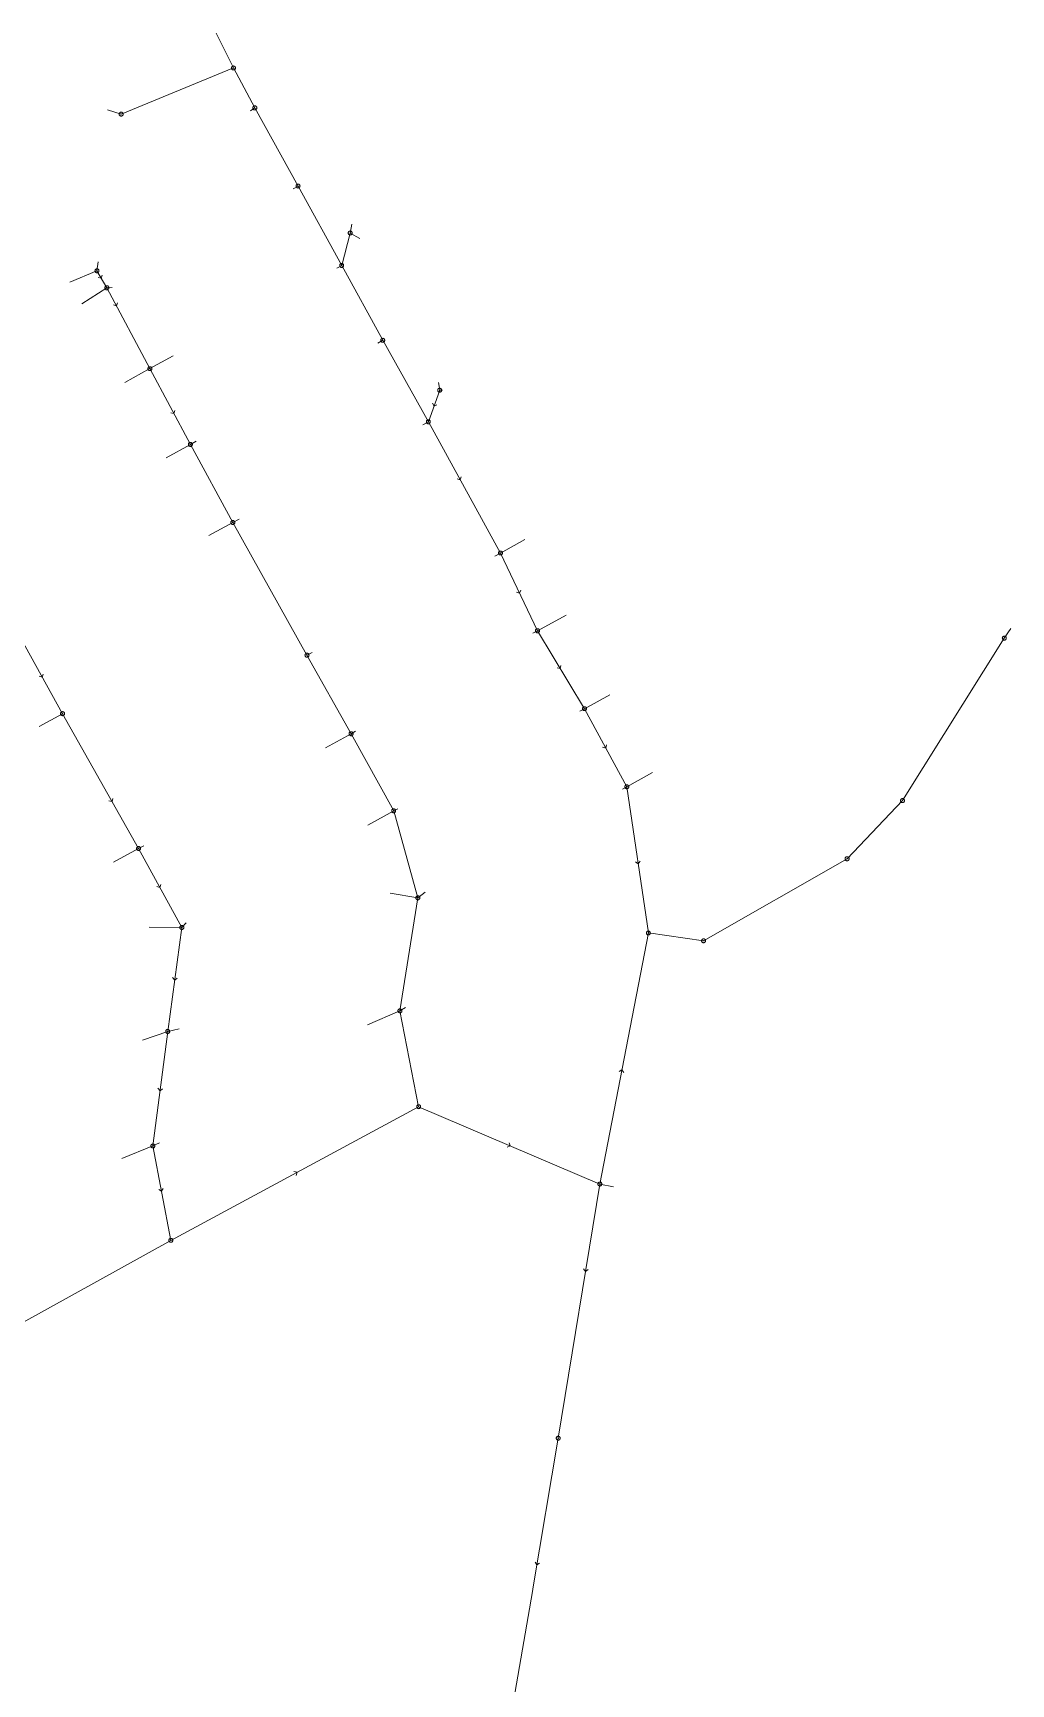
# Model space of a CAD drawing. Header units: metres. Extents: x 25504150 to 25508618, y 6694193 to 6702753.
# Drawn here: x 25505803.1 to 25506030.7, y 6700246 to 6700630.2 of the extents above; entities that cross this region are included whole.
import ezdxf

# ---------------------------------------------------------------- set-up
doc = ezdxf.new("R2010")
doc.units = ezdxf.units.M
for name, pattern in [('Sewer_node', [0]), ('Viemariputket', [0]), ('Viemarivarusteet', [0])]:
    doc.linetypes.add(name, pattern=pattern)
for name, color, linetype, lineweight in [('Sewer_node', 7, 'Sewer_node', 0), ('Viemariputket', 7, 'Viemariputket', 0), ('Viemarivarusteet', 7, 'Viemarivarusteet', 0)]:
    doc.layers.add(name, color=color, linetype=linetype, lineweight=lineweight)

msp = doc.modelspace()

# ---------------------------------------------------------------- linework, layer by layer
at = {"layer": 'Sewer_node', "color": 46, "linetype": 'Continuous', "true_color": 0x7f5f00, "flags": 128}
for points, elevation in [([(25505850.21, 6700622.06), (25505850.2, 6700622.13), (25505850.19, 6700622.2), (25505850.16, 6700622.27), (25505850.12, 6700622.33), (25505850.08, 6700622.39), (25505850.02, 6700622.43), (25505849.96, 6700622.47), (25505849.89, 6700622.5), (25505849.82, 6700622.51), (25505849.75, 6700622.52), (25505849.68, 6700622.51), (25505849.61, 6700622.5), (25505849.54, 6700622.47), (25505849.48, 6700622.43), (25505849.42, 6700622.39), (25505849.38, 6700622.33), (25505849.34, 6700622.27), (25505849.31, 6700622.2), (25505849.3, 6700622.13), (25505849.29, 6700622.06), (25505849.3, 6700621.99), (25505849.31, 6700621.92), (25505849.34, 6700621.85), (25505849.38, 6700621.79), (25505849.42, 6700621.73), (25505849.48, 6700621.69), (25505849.54, 6700621.65), (25505849.61, 6700621.62), (25505849.68, 6700621.61), (25505849.75, 6700621.6), (25505849.82, 6700621.61), (25505849.89, 6700621.62), (25505849.96, 6700621.65), (25505850.02, 6700621.69), (25505850.08, 6700621.73), (25505850.12, 6700621.79), (25505850.16, 6700621.85), (25505850.19, 6700621.92), (25505850.2, 6700621.99)], 48.36), ([(25505824.08, 6700611.32), (25505824.07, 6700611.39), (25505824.06, 6700611.46), (25505824.03, 6700611.53), (25505823.99, 6700611.59), (25505823.95, 6700611.65), (25505823.89, 6700611.69), (25505823.83, 6700611.73), (25505823.76, 6700611.76), (25505823.69, 6700611.77), (25505823.62, 6700611.78), (25505823.55, 6700611.77), (25505823.48, 6700611.76), (25505823.41, 6700611.73), (25505823.35, 6700611.69), (25505823.29, 6700611.65), (25505823.25, 6700611.59), (25505823.21, 6700611.53), (25505823.18, 6700611.46), (25505823.17, 6700611.39), (25505823.16, 6700611.32), (25505823.17, 6700611.25), (25505823.18, 6700611.18), (25505823.21, 6700611.11), (25505823.25, 6700611.05), (25505823.29, 6700610.99), (25505823.35, 6700610.95), (25505823.41, 6700610.91), (25505823.48, 6700610.88), (25505823.55, 6700610.87), (25505823.62, 6700610.86), (25505823.69, 6700610.87), (25505823.76, 6700610.88), (25505823.83, 6700610.91), (25505823.89, 6700610.95), (25505823.95, 6700610.99), (25505823.99, 6700611.05), (25505824.03, 6700611.11), (25505824.06, 6700611.18), (25505824.07, 6700611.25)], 49.37), ([(25505855.19, 6700612.77), (25505855.18, 6700612.84), (25505855.17, 6700612.92), (25505855.14, 6700612.98), (25505855.1, 6700613.05), (25505855.05, 6700613.1), (25505855, 6700613.15), (25505854.93, 6700613.19), (25505854.87, 6700613.22), (25505854.79, 6700613.23), (25505854.72, 6700613.24), (25505854.65, 6700613.23), (25505854.57, 6700613.22), (25505854.51, 6700613.19), (25505854.44, 6700613.15), (25505854.39, 6700613.1), (25505854.34, 6700613.05), (25505854.3, 6700612.98), (25505854.27, 6700612.92), (25505854.26, 6700612.84), (25505854.25, 6700612.77), (25505854.26, 6700612.7), (25505854.27, 6700612.62), (25505854.3, 6700612.56), (25505854.34, 6700612.49), (25505854.39, 6700612.44), (25505854.44, 6700612.39), (25505854.51, 6700612.35), (25505854.57, 6700612.32), (25505854.65, 6700612.31), (25505854.72, 6700612.3), (25505854.79, 6700612.31), (25505854.87, 6700612.32), (25505854.93, 6700612.35), (25505855, 6700612.39), (25505855.05, 6700612.44), (25505855.1, 6700612.49), (25505855.14, 6700612.56), (25505855.17, 6700612.62), (25505855.18, 6700612.7)], 48.19), ([(25505865.24, 6700594.58), (25505865.23, 6700594.65), (25505865.22, 6700594.72), (25505865.19, 6700594.79), (25505865.15, 6700594.85), (25505865.11, 6700594.91), (25505865.05, 6700594.95), (25505864.99, 6700594.99), (25505864.92, 6700595.02), (25505864.85, 6700595.03), (25505864.78, 6700595.04), (25505864.71, 6700595.03), (25505864.64, 6700595.02), (25505864.57, 6700594.99), (25505864.51, 6700594.95), (25505864.45, 6700594.91), (25505864.41, 6700594.85), (25505864.37, 6700594.79), (25505864.34, 6700594.72), (25505864.33, 6700594.65), (25505864.32, 6700594.58), (25505864.33, 6700594.51), (25505864.34, 6700594.44), (25505864.37, 6700594.37), (25505864.41, 6700594.31), (25505864.45, 6700594.25), (25505864.51, 6700594.21), (25505864.57, 6700594.17), (25505864.64, 6700594.14), (25505864.71, 6700594.13), (25505864.78, 6700594.12), (25505864.85, 6700594.13), (25505864.92, 6700594.14), (25505864.99, 6700594.17), (25505865.05, 6700594.21), (25505865.11, 6700594.25), (25505865.15, 6700594.31), (25505865.19, 6700594.37), (25505865.22, 6700594.44), (25505865.23, 6700594.51)], 46.9), ([(25505877.37, 6700583.64), (25505877.36, 6700583.71), (25505877.35, 6700583.78), (25505877.32, 6700583.85), (25505877.28, 6700583.91), (25505877.24, 6700583.97), (25505877.18, 6700584.01), (25505877.12, 6700584.05), (25505877.05, 6700584.08), (25505876.98, 6700584.09), (25505876.91, 6700584.1), (25505876.84, 6700584.09), (25505876.77, 6700584.08), (25505876.7, 6700584.05), (25505876.64, 6700584.01), (25505876.58, 6700583.97), (25505876.54, 6700583.91), (25505876.5, 6700583.85), (25505876.47, 6700583.78), (25505876.46, 6700583.71), (25505876.45, 6700583.64), (25505876.46, 6700583.57), (25505876.47, 6700583.5), (25505876.5, 6700583.43), (25505876.54, 6700583.37), (25505876.58, 6700583.31), (25505876.64, 6700583.27), (25505876.7, 6700583.23), (25505876.77, 6700583.2), (25505876.84, 6700583.19), (25505876.91, 6700583.18), (25505876.98, 6700583.19), (25505877.05, 6700583.2), (25505877.12, 6700583.23), (25505877.18, 6700583.27), (25505877.24, 6700583.31), (25505877.28, 6700583.37), (25505877.32, 6700583.43), (25505877.35, 6700583.5), (25505877.36, 6700583.57)], 46.29), ([(25505875.39, 6700576.1), (25505875.38, 6700576.17), (25505875.37, 6700576.24), (25505875.34, 6700576.31), (25505875.3, 6700576.37), (25505875.26, 6700576.43), (25505875.2, 6700576.47), (25505875.14, 6700576.51), (25505875.07, 6700576.54), (25505875, 6700576.55), (25505874.93, 6700576.56), (25505874.86, 6700576.55), (25505874.79, 6700576.54), (25505874.72, 6700576.51), (25505874.66, 6700576.47), (25505874.6, 6700576.43), (25505874.56, 6700576.37), (25505874.52, 6700576.31), (25505874.49, 6700576.24), (25505874.48, 6700576.17), (25505874.47, 6700576.1), (25505874.48, 6700576.03), (25505874.49, 6700575.96), (25505874.52, 6700575.89), (25505874.56, 6700575.83), (25505874.6, 6700575.77), (25505874.66, 6700575.73), (25505874.72, 6700575.69), (25505874.79, 6700575.66), (25505874.86, 6700575.65), (25505874.93, 6700575.64), (25505875, 6700575.65), (25505875.07, 6700575.66), (25505875.14, 6700575.69), (25505875.2, 6700575.73), (25505875.26, 6700575.77), (25505875.3, 6700575.83), (25505875.34, 6700575.89), (25505875.37, 6700575.96), (25505875.38, 6700576.03)], 46.01), ([(25505818.45, 6700574.85), (25505818.44, 6700574.92), (25505818.43, 6700574.99), (25505818.4, 6700575.06), (25505818.36, 6700575.12), (25505818.32, 6700575.18), (25505818.26, 6700575.22), (25505818.2, 6700575.26), (25505818.13, 6700575.29), (25505818.06, 6700575.3), (25505817.99, 6700575.31), (25505817.92, 6700575.3), (25505817.85, 6700575.29), (25505817.78, 6700575.26), (25505817.72, 6700575.22), (25505817.66, 6700575.18), (25505817.62, 6700575.12), (25505817.58, 6700575.06), (25505817.55, 6700574.99), (25505817.54, 6700574.92), (25505817.53, 6700574.85), (25505817.54, 6700574.78), (25505817.55, 6700574.71), (25505817.58, 6700574.64), (25505817.62, 6700574.58), (25505817.66, 6700574.52), (25505817.72, 6700574.48), (25505817.78, 6700574.44), (25505817.85, 6700574.41), (25505817.92, 6700574.4), (25505817.99, 6700574.39), (25505818.06, 6700574.4), (25505818.13, 6700574.41), (25505818.2, 6700574.44), (25505818.26, 6700574.48), (25505818.32, 6700574.52), (25505818.36, 6700574.58), (25505818.4, 6700574.64), (25505818.43, 6700574.71), (25505818.44, 6700574.78)], 48.45), ([(25505820.76, 6700570.9), (25505820.75, 6700570.97), (25505820.74, 6700571.05), (25505820.71, 6700571.11), (25505820.67, 6700571.18), (25505820.62, 6700571.23), (25505820.57, 6700571.28), (25505820.5, 6700571.32), (25505820.44, 6700571.35), (25505820.36, 6700571.36), (25505820.29, 6700571.37), (25505820.22, 6700571.36), (25505820.14, 6700571.35), (25505820.08, 6700571.32), (25505820.01, 6700571.28), (25505819.96, 6700571.23), (25505819.91, 6700571.18), (25505819.87, 6700571.11), (25505819.84, 6700571.05), (25505819.83, 6700570.97), (25505819.82, 6700570.9), (25505819.83, 6700570.83), (25505819.84, 6700570.75), (25505819.87, 6700570.69), (25505819.91, 6700570.62), (25505819.96, 6700570.57), (25505820.01, 6700570.52), (25505820.08, 6700570.48), (25505820.14, 6700570.45), (25505820.22, 6700570.44), (25505820.29, 6700570.43), (25505820.36, 6700570.44), (25505820.44, 6700570.45), (25505820.5, 6700570.48), (25505820.57, 6700570.52), (25505820.62, 6700570.57), (25505820.67, 6700570.62), (25505820.71, 6700570.69), (25505820.74, 6700570.75), (25505820.75, 6700570.83)], 48.32), ([(25505884.95, 6700558.68), (25505884.94, 6700558.75), (25505884.93, 6700558.82), (25505884.9, 6700558.89), (25505884.86, 6700558.95), (25505884.82, 6700559.01), (25505884.76, 6700559.05), (25505884.7, 6700559.09), (25505884.63, 6700559.12), (25505884.56, 6700559.13), (25505884.49, 6700559.14), (25505884.42, 6700559.13), (25505884.35, 6700559.12), (25505884.28, 6700559.09), (25505884.22, 6700559.05), (25505884.16, 6700559.01), (25505884.12, 6700558.95), (25505884.08, 6700558.89), (25505884.05, 6700558.82), (25505884.04, 6700558.75), (25505884.03, 6700558.68), (25505884.04, 6700558.61), (25505884.05, 6700558.54), (25505884.08, 6700558.47), (25505884.12, 6700558.41), (25505884.16, 6700558.35), (25505884.22, 6700558.31), (25505884.28, 6700558.27), (25505884.35, 6700558.24), (25505884.42, 6700558.23), (25505884.49, 6700558.22), (25505884.56, 6700558.23), (25505884.63, 6700558.24), (25505884.7, 6700558.27), (25505884.76, 6700558.31), (25505884.82, 6700558.35), (25505884.86, 6700558.41), (25505884.9, 6700558.47), (25505884.93, 6700558.54), (25505884.94, 6700558.61)], 45.42), ([(25505830.77, 6700552.08), (25505830.76, 6700552.15), (25505830.75, 6700552.22), (25505830.72, 6700552.29), (25505830.68, 6700552.35), (25505830.64, 6700552.41), (25505830.58, 6700552.45), (25505830.52, 6700552.49), (25505830.45, 6700552.52), (25505830.38, 6700552.53), (25505830.31, 6700552.54), (25505830.24, 6700552.53), (25505830.17, 6700552.52), (25505830.1, 6700552.49), (25505830.04, 6700552.45), (25505829.98, 6700552.41), (25505829.94, 6700552.35), (25505829.9, 6700552.29), (25505829.87, 6700552.22), (25505829.86, 6700552.15), (25505829.85, 6700552.08), (25505829.86, 6700552.01), (25505829.87, 6700551.94), (25505829.9, 6700551.87), (25505829.94, 6700551.81), (25505829.98, 6700551.75), (25505830.04, 6700551.71), (25505830.1, 6700551.67), (25505830.17, 6700551.64), (25505830.24, 6700551.63), (25505830.31, 6700551.62), (25505830.38, 6700551.63), (25505830.45, 6700551.64), (25505830.52, 6700551.67), (25505830.58, 6700551.71), (25505830.64, 6700551.75), (25505830.68, 6700551.81), (25505830.72, 6700551.87), (25505830.75, 6700551.94), (25505830.76, 6700552.01)], 46.72), ([(25505898.2, 6700547.06), (25505898.19, 6700547.13), (25505898.18, 6700547.2), (25505898.15, 6700547.27), (25505898.11, 6700547.33), (25505898.07, 6700547.39), (25505898.01, 6700547.43), (25505897.95, 6700547.47), (25505897.88, 6700547.5), (25505897.81, 6700547.51), (25505897.74, 6700547.52), (25505897.67, 6700547.51), (25505897.6, 6700547.5), (25505897.53, 6700547.47), (25505897.47, 6700547.43), (25505897.41, 6700547.39), (25505897.37, 6700547.33), (25505897.33, 6700547.27), (25505897.3, 6700547.2), (25505897.29, 6700547.13), (25505897.28, 6700547.06), (25505897.29, 6700546.99), (25505897.3, 6700546.92), (25505897.33, 6700546.85), (25505897.37, 6700546.79), (25505897.41, 6700546.73), (25505897.47, 6700546.69), (25505897.53, 6700546.65), (25505897.6, 6700546.62), (25505897.67, 6700546.61), (25505897.74, 6700546.6), (25505897.81, 6700546.61), (25505897.88, 6700546.62), (25505897.95, 6700546.65), (25505898.01, 6700546.69), (25505898.07, 6700546.73), (25505898.11, 6700546.79), (25505898.15, 6700546.85), (25505898.18, 6700546.92), (25505898.19, 6700546.99)], 45.13), ([(25505895.56, 6700539.71), (25505895.55, 6700539.78), (25505895.54, 6700539.85), (25505895.51, 6700539.92), (25505895.47, 6700539.98), (25505895.43, 6700540.04), (25505895.37, 6700540.08), (25505895.31, 6700540.12), (25505895.24, 6700540.15), (25505895.17, 6700540.16), (25505895.1, 6700540.17), (25505895.03, 6700540.16), (25505894.96, 6700540.15), (25505894.89, 6700540.12), (25505894.83, 6700540.08), (25505894.77, 6700540.04), (25505894.73, 6700539.98), (25505894.69, 6700539.92), (25505894.66, 6700539.85), (25505894.65, 6700539.78), (25505894.64, 6700539.71), (25505894.65, 6700539.64), (25505894.66, 6700539.57), (25505894.69, 6700539.5), (25505894.73, 6700539.44), (25505894.77, 6700539.38), (25505894.83, 6700539.34), (25505894.89, 6700539.3), (25505894.96, 6700539.27), (25505895.03, 6700539.26), (25505895.1, 6700539.25), (25505895.17, 6700539.26), (25505895.24, 6700539.27), (25505895.31, 6700539.3), (25505895.37, 6700539.34), (25505895.43, 6700539.38), (25505895.47, 6700539.44), (25505895.51, 6700539.5), (25505895.54, 6700539.57), (25505895.55, 6700539.64)], 44.93), ([(25505840.19, 6700534.45), (25505840.18, 6700534.52), (25505840.17, 6700534.59), (25505840.14, 6700534.66), (25505840.1, 6700534.72), (25505840.06, 6700534.78), (25505840, 6700534.82), (25505839.94, 6700534.86), (25505839.87, 6700534.89), (25505839.8, 6700534.9), (25505839.73, 6700534.91), (25505839.66, 6700534.9), (25505839.59, 6700534.89), (25505839.52, 6700534.86), (25505839.46, 6700534.82), (25505839.4, 6700534.78), (25505839.36, 6700534.72), (25505839.32, 6700534.66), (25505839.29, 6700534.59), (25505839.28, 6700534.52), (25505839.27, 6700534.45), (25505839.28, 6700534.38), (25505839.29, 6700534.31), (25505839.32, 6700534.24), (25505839.36, 6700534.18), (25505839.4, 6700534.12), (25505839.46, 6700534.08), (25505839.52, 6700534.04), (25505839.59, 6700534.01), (25505839.66, 6700534), (25505839.73, 6700533.99), (25505839.8, 6700534), (25505839.87, 6700534.01), (25505839.94, 6700534.04), (25505840, 6700534.08), (25505840.06, 6700534.12), (25505840.1, 6700534.18), (25505840.14, 6700534.24), (25505840.17, 6700534.31), (25505840.18, 6700534.38)], 45.94), ([(25505850.07, 6700516.28), (25505850.06, 6700516.35), (25505850.05, 6700516.42), (25505850.02, 6700516.49), (25505849.98, 6700516.55), (25505849.94, 6700516.61), (25505849.88, 6700516.65), (25505849.82, 6700516.69), (25505849.75, 6700516.72), (25505849.68, 6700516.73), (25505849.61, 6700516.74), (25505849.54, 6700516.73), (25505849.47, 6700516.72), (25505849.4, 6700516.69), (25505849.34, 6700516.65), (25505849.28, 6700516.61), (25505849.24, 6700516.55), (25505849.2, 6700516.49), (25505849.17, 6700516.42), (25505849.16, 6700516.35), (25505849.15, 6700516.28), (25505849.16, 6700516.21), (25505849.17, 6700516.14), (25505849.2, 6700516.07), (25505849.24, 6700516.01), (25505849.28, 6700515.95), (25505849.34, 6700515.91), (25505849.4, 6700515.87), (25505849.47, 6700515.84), (25505849.54, 6700515.83), (25505849.61, 6700515.82), (25505849.68, 6700515.83), (25505849.75, 6700515.84), (25505849.82, 6700515.87), (25505849.88, 6700515.91), (25505849.94, 6700515.95), (25505849.98, 6700516.01), (25505850.02, 6700516.07), (25505850.05, 6700516.14), (25505850.06, 6700516.21)], 45.22), ([(25505912.34, 6700509.18), (25505912.33, 6700509.25), (25505912.32, 6700509.32), (25505912.29, 6700509.39), (25505912.25, 6700509.45), (25505912.21, 6700509.51), (25505912.15, 6700509.55), (25505912.09, 6700509.59), (25505912.02, 6700509.62), (25505911.95, 6700509.63), (25505911.88, 6700509.64), (25505911.81, 6700509.63), (25505911.74, 6700509.62), (25505911.67, 6700509.59), (25505911.61, 6700509.55), (25505911.55, 6700509.51), (25505911.51, 6700509.45), (25505911.47, 6700509.39), (25505911.44, 6700509.32), (25505911.43, 6700509.25), (25505911.42, 6700509.18), (25505911.43, 6700509.11), (25505911.44, 6700509.04), (25505911.47, 6700508.97), (25505911.51, 6700508.91), (25505911.55, 6700508.85), (25505911.61, 6700508.81), (25505911.67, 6700508.77), (25505911.74, 6700508.74), (25505911.81, 6700508.73), (25505911.88, 6700508.72), (25505911.95, 6700508.73), (25505912.02, 6700508.74), (25505912.09, 6700508.77), (25505912.15, 6700508.81), (25505912.21, 6700508.85), (25505912.25, 6700508.91), (25505912.29, 6700508.97), (25505912.32, 6700509.04), (25505912.33, 6700509.11)], 44.17), ([(25505920.96, 6700491.08), (25505920.95, 6700491.15), (25505920.94, 6700491.23), (25505920.91, 6700491.29), (25505920.87, 6700491.36), (25505920.82, 6700491.41), (25505920.77, 6700491.46), (25505920.7, 6700491.5), (25505920.64, 6700491.53), (25505920.56, 6700491.54), (25505920.49, 6700491.55), (25505920.42, 6700491.54), (25505920.34, 6700491.53), (25505920.28, 6700491.5), (25505920.21, 6700491.46), (25505920.16, 6700491.41), (25505920.11, 6700491.36), (25505920.07, 6700491.29), (25505920.04, 6700491.23), (25505920.03, 6700491.15), (25505920.02, 6700491.08), (25505920.03, 6700491.01), (25505920.04, 6700490.93), (25505920.07, 6700490.87), (25505920.11, 6700490.8), (25505920.16, 6700490.75), (25505920.21, 6700490.7), (25505920.28, 6700490.66), (25505920.34, 6700490.63), (25505920.42, 6700490.62), (25505920.49, 6700490.61), (25505920.56, 6700490.62), (25505920.64, 6700490.63), (25505920.7, 6700490.66), (25505920.77, 6700490.7), (25505920.82, 6700490.75), (25505920.87, 6700490.8), (25505920.91, 6700490.87), (25505920.94, 6700490.93), (25505920.95, 6700491.01)], 43.77), ([(25506029.57, 6700489.37), (25506029.56, 6700489.44), (25506029.55, 6700489.51), (25506029.52, 6700489.58), (25506029.48, 6700489.64), (25506029.44, 6700489.7), (25506029.38, 6700489.74), (25506029.32, 6700489.78), (25506029.25, 6700489.81), (25506029.18, 6700489.82), (25506029.11, 6700489.83), (25506029.04, 6700489.82), (25506028.97, 6700489.81), (25506028.9, 6700489.78), (25506028.84, 6700489.74), (25506028.78, 6700489.7), (25506028.74, 6700489.64), (25506028.7, 6700489.58), (25506028.67, 6700489.51), (25506028.66, 6700489.44), (25506028.65, 6700489.37), (25506028.66, 6700489.3), (25506028.67, 6700489.23), (25506028.7, 6700489.16), (25506028.74, 6700489.1), (25506028.78, 6700489.04), (25506028.84, 6700489), (25506028.9, 6700488.96), (25506028.97, 6700488.93), (25506029.04, 6700488.92), (25506029.11, 6700488.91), (25506029.18, 6700488.92), (25506029.25, 6700488.93), (25506029.32, 6700488.96), (25506029.38, 6700489), (25506029.44, 6700489.04), (25506029.48, 6700489.1), (25506029.52, 6700489.16), (25506029.55, 6700489.23), (25506029.56, 6700489.3)], 47.89), ([(25505867.33, 6700485.39), (25505867.32, 6700485.46), (25505867.31, 6700485.54), (25505867.28, 6700485.6), (25505867.24, 6700485.67), (25505867.19, 6700485.72), (25505867.14, 6700485.77), (25505867.07, 6700485.81), (25505867.01, 6700485.84), (25505866.93, 6700485.85), (25505866.86, 6700485.86), (25505866.79, 6700485.85), (25505866.71, 6700485.84), (25505866.65, 6700485.81), (25505866.58, 6700485.77), (25505866.53, 6700485.72), (25505866.48, 6700485.67), (25505866.44, 6700485.6), (25505866.41, 6700485.54), (25505866.4, 6700485.46), (25505866.39, 6700485.39), (25505866.4, 6700485.32), (25505866.41, 6700485.24), (25505866.44, 6700485.18), (25505866.48, 6700485.11), (25505866.53, 6700485.06), (25505866.58, 6700485.01), (25505866.65, 6700484.97), (25505866.71, 6700484.94), (25505866.79, 6700484.93), (25505866.86, 6700484.92), (25505866.93, 6700484.93), (25505867.01, 6700484.94), (25505867.07, 6700484.97), (25505867.14, 6700485.01), (25505867.19, 6700485.06), (25505867.24, 6700485.11), (25505867.28, 6700485.18), (25505867.31, 6700485.24), (25505867.32, 6700485.32)], 44.13), ([(25505931.88, 6700472.95), (25505931.87, 6700473.02), (25505931.86, 6700473.09), (25505931.83, 6700473.16), (25505931.79, 6700473.22), (25505931.75, 6700473.28), (25505931.69, 6700473.32), (25505931.63, 6700473.36), (25505931.56, 6700473.39), (25505931.49, 6700473.4), (25505931.42, 6700473.41), (25505931.35, 6700473.4), (25505931.28, 6700473.39), (25505931.21, 6700473.36), (25505931.15, 6700473.32), (25505931.09, 6700473.28), (25505931.05, 6700473.22), (25505931.01, 6700473.16), (25505930.98, 6700473.09), (25505930.97, 6700473.02), (25505930.96, 6700472.95), (25505930.97, 6700472.88), (25505930.98, 6700472.81), (25505931.01, 6700472.74), (25505931.05, 6700472.68), (25505931.09, 6700472.62), (25505931.15, 6700472.58), (25505931.21, 6700472.54), (25505931.28, 6700472.51), (25505931.35, 6700472.5), (25505931.42, 6700472.49), (25505931.49, 6700472.5), (25505931.56, 6700472.51), (25505931.63, 6700472.54), (25505931.69, 6700472.58), (25505931.75, 6700472.62), (25505931.79, 6700472.68), (25505931.83, 6700472.74), (25505931.86, 6700472.81), (25505931.87, 6700472.88)], 43.28), ([(25505810.45, 6700471.79), (25505810.44, 6700471.86), (25505810.43, 6700471.94), (25505810.4, 6700472), (25505810.36, 6700472.07), (25505810.31, 6700472.12), (25505810.26, 6700472.17), (25505810.19, 6700472.21), (25505810.13, 6700472.24), (25505810.05, 6700472.25), (25505809.98, 6700472.26), (25505809.91, 6700472.25), (25505809.83, 6700472.24), (25505809.77, 6700472.21), (25505809.7, 6700472.17), (25505809.65, 6700472.12), (25505809.6, 6700472.07), (25505809.56, 6700472), (25505809.53, 6700471.94), (25505809.52, 6700471.86), (25505809.51, 6700471.79), (25505809.52, 6700471.72), (25505809.53, 6700471.64), (25505809.56, 6700471.58), (25505809.6, 6700471.51), (25505809.65, 6700471.46), (25505809.7, 6700471.41), (25505809.77, 6700471.37), (25505809.83, 6700471.34), (25505809.91, 6700471.33), (25505809.98, 6700471.32), (25505810.05, 6700471.33), (25505810.13, 6700471.34), (25505810.19, 6700471.37), (25505810.26, 6700471.41), (25505810.31, 6700471.46), (25505810.36, 6700471.51), (25505810.4, 6700471.58), (25505810.43, 6700471.64), (25505810.44, 6700471.72)], 45.6), ([(25505877.58, 6700467.12), (25505877.57, 6700467.19), (25505877.56, 6700467.26), (25505877.53, 6700467.33), (25505877.49, 6700467.39), (25505877.45, 6700467.45), (25505877.39, 6700467.49), (25505877.33, 6700467.53), (25505877.26, 6700467.56), (25505877.19, 6700467.57), (25505877.12, 6700467.58), (25505877.05, 6700467.57), (25505876.98, 6700467.56), (25505876.91, 6700467.53), (25505876.85, 6700467.49), (25505876.79, 6700467.45), (25505876.75, 6700467.39), (25505876.71, 6700467.33), (25505876.68, 6700467.26), (25505876.67, 6700467.19), (25505876.66, 6700467.12), (25505876.67, 6700467.05), (25505876.68, 6700466.98), (25505876.71, 6700466.91), (25505876.75, 6700466.85), (25505876.79, 6700466.79), (25505876.85, 6700466.75), (25505876.91, 6700466.71), (25505876.98, 6700466.68), (25505877.05, 6700466.67), (25505877.12, 6700466.66), (25505877.19, 6700466.67), (25505877.26, 6700466.68), (25505877.33, 6700466.71), (25505877.39, 6700466.75), (25505877.45, 6700466.79), (25505877.49, 6700466.85), (25505877.53, 6700466.91), (25505877.56, 6700466.98), (25505877.57, 6700467.05)], 43.43), ([(25505941.74, 6700454.78), (25505941.73, 6700454.85), (25505941.72, 6700454.92), (25505941.69, 6700454.99), (25505941.65, 6700455.05), (25505941.61, 6700455.11), (25505941.55, 6700455.15), (25505941.49, 6700455.19), (25505941.42, 6700455.22), (25505941.35, 6700455.23), (25505941.28, 6700455.24), (25505941.21, 6700455.23), (25505941.14, 6700455.22), (25505941.07, 6700455.19), (25505941.01, 6700455.15), (25505940.95, 6700455.11), (25505940.91, 6700455.05), (25505940.87, 6700454.99), (25505940.84, 6700454.92), (25505940.83, 6700454.85), (25505940.82, 6700454.78), (25505940.83, 6700454.71), (25505940.84, 6700454.64), (25505940.87, 6700454.57), (25505940.91, 6700454.51), (25505940.95, 6700454.45), (25505941.01, 6700454.41), (25505941.07, 6700454.37), (25505941.14, 6700454.34), (25505941.21, 6700454.33), (25505941.28, 6700454.32), (25505941.35, 6700454.33), (25505941.42, 6700454.34), (25505941.49, 6700454.37), (25505941.55, 6700454.41), (25505941.61, 6700454.45), (25505941.65, 6700454.51), (25505941.69, 6700454.57), (25505941.72, 6700454.64), (25505941.73, 6700454.71)], 42.81), ([(25505887.49, 6700449.19), (25505887.48, 6700449.26), (25505887.47, 6700449.33), (25505887.44, 6700449.4), (25505887.4, 6700449.46), (25505887.36, 6700449.52), (25505887.3, 6700449.56), (25505887.24, 6700449.6), (25505887.17, 6700449.63), (25505887.1, 6700449.64), (25505887.03, 6700449.65), (25505886.96, 6700449.64), (25505886.89, 6700449.63), (25505886.82, 6700449.6), (25505886.76, 6700449.56), (25505886.7, 6700449.52), (25505886.66, 6700449.46), (25505886.62, 6700449.4), (25505886.59, 6700449.33), (25505886.58, 6700449.26), (25505886.57, 6700449.19), (25505886.58, 6700449.12), (25505886.59, 6700449.05), (25505886.62, 6700448.98), (25505886.66, 6700448.92), (25505886.7, 6700448.86), (25505886.76, 6700448.82), (25505886.82, 6700448.78), (25505886.89, 6700448.75), (25505886.96, 6700448.74), (25505887.03, 6700448.73), (25505887.1, 6700448.74), (25505887.17, 6700448.75), (25505887.24, 6700448.78), (25505887.3, 6700448.82), (25505887.36, 6700448.86), (25505887.4, 6700448.92), (25505887.44, 6700448.98), (25505887.47, 6700449.05), (25505887.48, 6700449.12)], 43.03), ([(25506005.88, 6700451.56), (25506005.87, 6700451.63), (25506005.86, 6700451.7), (25506005.83, 6700451.77), (25506005.79, 6700451.83), (25506005.75, 6700451.89), (25506005.69, 6700451.93), (25506005.63, 6700451.97), (25506005.56, 6700452), (25506005.49, 6700452.01), (25506005.42, 6700452.02), (25506005.35, 6700452.01), (25506005.28, 6700452), (25506005.21, 6700451.97), (25506005.15, 6700451.93), (25506005.09, 6700451.89), (25506005.05, 6700451.83), (25506005.01, 6700451.77), (25506004.98, 6700451.7), (25506004.97, 6700451.63), (25506004.96, 6700451.56), (25506004.97, 6700451.49), (25506004.98, 6700451.42), (25506005.01, 6700451.35), (25506005.05, 6700451.29), (25506005.09, 6700451.23), (25506005.15, 6700451.19), (25506005.21, 6700451.15), (25506005.28, 6700451.12), (25506005.35, 6700451.11), (25506005.42, 6700451.1), (25506005.49, 6700451.11), (25506005.56, 6700451.12), (25506005.63, 6700451.15), (25506005.69, 6700451.19), (25506005.75, 6700451.23), (25506005.79, 6700451.29), (25506005.83, 6700451.35), (25506005.86, 6700451.42), (25506005.87, 6700451.49)], 42.95), ([(25505828.13, 6700440.42), (25505828.12, 6700440.49), (25505828.11, 6700440.56), (25505828.08, 6700440.63), (25505828.04, 6700440.69), (25505828, 6700440.75), (25505827.94, 6700440.79), (25505827.88, 6700440.83), (25505827.81, 6700440.86), (25505827.74, 6700440.87), (25505827.67, 6700440.88), (25505827.6, 6700440.87), (25505827.53, 6700440.86), (25505827.46, 6700440.83), (25505827.4, 6700440.79), (25505827.34, 6700440.75), (25505827.3, 6700440.69), (25505827.26, 6700440.63), (25505827.23, 6700440.56), (25505827.22, 6700440.49), (25505827.21, 6700440.42), (25505827.22, 6700440.35), (25505827.23, 6700440.28), (25505827.26, 6700440.21), (25505827.3, 6700440.15), (25505827.34, 6700440.09), (25505827.4, 6700440.05), (25505827.46, 6700440.01), (25505827.53, 6700439.98), (25505827.6, 6700439.97), (25505827.67, 6700439.96), (25505827.74, 6700439.97), (25505827.81, 6700439.98), (25505827.88, 6700440.01), (25505827.94, 6700440.05), (25505828, 6700440.09), (25505828.04, 6700440.15), (25505828.08, 6700440.21), (25505828.11, 6700440.28), (25505828.12, 6700440.35)], 44.45), ([(25505993, 6700438.03), (25505992.99, 6700438.1), (25505992.98, 6700438.18), (25505992.95, 6700438.24), (25505992.91, 6700438.31), (25505992.86, 6700438.36), (25505992.81, 6700438.41), (25505992.74, 6700438.45), (25505992.68, 6700438.48), (25505992.6, 6700438.49), (25505992.53, 6700438.5), (25505992.46, 6700438.49), (25505992.38, 6700438.48), (25505992.32, 6700438.45), (25505992.25, 6700438.41), (25505992.2, 6700438.36), (25505992.15, 6700438.31), (25505992.11, 6700438.24), (25505992.08, 6700438.18), (25505992.07, 6700438.1), (25505992.06, 6700438.03), (25505992.07, 6700437.96), (25505992.08, 6700437.88), (25505992.11, 6700437.82), (25505992.15, 6700437.75), (25505992.2, 6700437.7), (25505992.25, 6700437.65), (25505992.32, 6700437.61), (25505992.38, 6700437.58), (25505992.46, 6700437.57), (25505992.53, 6700437.56), (25505992.6, 6700437.57), (25505992.68, 6700437.58), (25505992.74, 6700437.61), (25505992.81, 6700437.65), (25505992.86, 6700437.7), (25505992.91, 6700437.75), (25505992.95, 6700437.82), (25505992.98, 6700437.88), (25505992.99, 6700437.96)], 42.27), ([(25505893.11, 6700428.92), (25505893.1, 6700428.99), (25505893.09, 6700429.06), (25505893.06, 6700429.13), (25505893.02, 6700429.19), (25505892.98, 6700429.25), (25505892.92, 6700429.29), (25505892.86, 6700429.33), (25505892.79, 6700429.36), (25505892.72, 6700429.37), (25505892.65, 6700429.38), (25505892.58, 6700429.37), (25505892.51, 6700429.36), (25505892.44, 6700429.33), (25505892.38, 6700429.29), (25505892.32, 6700429.25), (25505892.28, 6700429.19), (25505892.24, 6700429.13), (25505892.21, 6700429.06), (25505892.2, 6700428.99), (25505892.19, 6700428.92), (25505892.2, 6700428.85), (25505892.21, 6700428.78), (25505892.24, 6700428.71), (25505892.28, 6700428.65), (25505892.32, 6700428.59), (25505892.38, 6700428.55), (25505892.44, 6700428.51), (25505892.51, 6700428.48), (25505892.58, 6700428.47), (25505892.65, 6700428.46), (25505892.72, 6700428.47), (25505892.79, 6700428.48), (25505892.86, 6700428.51), (25505892.92, 6700428.55), (25505892.98, 6700428.59), (25505893.02, 6700428.65), (25505893.06, 6700428.71), (25505893.09, 6700428.78), (25505893.1, 6700428.85)], 42.78), ([(25505838.19, 6700422.02), (25505838.18, 6700422.09), (25505838.17, 6700422.16), (25505838.14, 6700422.23), (25505838.1, 6700422.29), (25505838.06, 6700422.35), (25505838, 6700422.39), (25505837.94, 6700422.43), (25505837.87, 6700422.46), (25505837.8, 6700422.47), (25505837.73, 6700422.48), (25505837.66, 6700422.47), (25505837.59, 6700422.46), (25505837.52, 6700422.43), (25505837.46, 6700422.39), (25505837.4, 6700422.35), (25505837.36, 6700422.29), (25505837.32, 6700422.23), (25505837.29, 6700422.16), (25505837.28, 6700422.09), (25505837.27, 6700422.02), (25505837.28, 6700421.95), (25505837.29, 6700421.88), (25505837.32, 6700421.81), (25505837.36, 6700421.75), (25505837.4, 6700421.69), (25505837.46, 6700421.65), (25505837.52, 6700421.61), (25505837.59, 6700421.58), (25505837.66, 6700421.57), (25505837.73, 6700421.56), (25505837.8, 6700421.57), (25505837.87, 6700421.58), (25505837.94, 6700421.61), (25505838, 6700421.65), (25505838.06, 6700421.69), (25505838.1, 6700421.75), (25505838.14, 6700421.81), (25505838.17, 6700421.88), (25505838.18, 6700421.95)], 43.78), ([(25505959.6, 6700418.94), (25505959.59, 6700419.01), (25505959.58, 6700419.08), (25505959.55, 6700419.15), (25505959.51, 6700419.21), (25505959.47, 6700419.27), (25505959.41, 6700419.31), (25505959.35, 6700419.35), (25505959.28, 6700419.38), (25505959.21, 6700419.39), (25505959.14, 6700419.4), (25505959.07, 6700419.39), (25505959, 6700419.38), (25505958.93, 6700419.35), (25505958.87, 6700419.31), (25505958.81, 6700419.27), (25505958.77, 6700419.21), (25505958.73, 6700419.15), (25505958.7, 6700419.08), (25505958.69, 6700419.01), (25505958.68, 6700418.94), (25505958.69, 6700418.87), (25505958.7, 6700418.8), (25505958.73, 6700418.73), (25505958.77, 6700418.67), (25505958.81, 6700418.61), (25505958.87, 6700418.57), (25505958.93, 6700418.53), (25505959, 6700418.5), (25505959.07, 6700418.49), (25505959.14, 6700418.48), (25505959.21, 6700418.49), (25505959.28, 6700418.5), (25505959.35, 6700418.53), (25505959.41, 6700418.57), (25505959.47, 6700418.61), (25505959.51, 6700418.67), (25505959.55, 6700418.73), (25505959.58, 6700418.8), (25505959.59, 6700418.87)], 41.86), ([(25505888.94, 6700402.63), (25505888.93, 6700402.7), (25505888.92, 6700402.77), (25505888.89, 6700402.84), (25505888.85, 6700402.9), (25505888.81, 6700402.96), (25505888.75, 6700403), (25505888.69, 6700403.04), (25505888.62, 6700403.07), (25505888.55, 6700403.08), (25505888.48, 6700403.09), (25505888.41, 6700403.08), (25505888.34, 6700403.07), (25505888.27, 6700403.04), (25505888.21, 6700403), (25505888.15, 6700402.96), (25505888.11, 6700402.9), (25505888.07, 6700402.84), (25505888.04, 6700402.77), (25505888.03, 6700402.7), (25505888.02, 6700402.63), (25505888.03, 6700402.56), (25505888.04, 6700402.49), (25505888.07, 6700402.42), (25505888.11, 6700402.36), (25505888.15, 6700402.3), (25505888.21, 6700402.26), (25505888.27, 6700402.22), (25505888.34, 6700402.19), (25505888.41, 6700402.18), (25505888.48, 6700402.17), (25505888.55, 6700402.18), (25505888.62, 6700402.19), (25505888.69, 6700402.22), (25505888.75, 6700402.26), (25505888.81, 6700402.3), (25505888.85, 6700402.36), (25505888.89, 6700402.42), (25505888.92, 6700402.49), (25505888.93, 6700402.56)], 42.52), ([(25505834.92, 6700397.84), (25505834.91, 6700397.91), (25505834.9, 6700397.99), (25505834.87, 6700398.05), (25505834.83, 6700398.12), (25505834.78, 6700398.17), (25505834.73, 6700398.22), (25505834.66, 6700398.26), (25505834.6, 6700398.29), (25505834.52, 6700398.3), (25505834.45, 6700398.31), (25505834.38, 6700398.3), (25505834.3, 6700398.29), (25505834.24, 6700398.26), (25505834.17, 6700398.22), (25505834.12, 6700398.17), (25505834.07, 6700398.12), (25505834.03, 6700398.05), (25505834, 6700397.99), (25505833.99, 6700397.91), (25505833.98, 6700397.84), (25505833.99, 6700397.77), (25505834, 6700397.69), (25505834.03, 6700397.63), (25505834.07, 6700397.56), (25505834.12, 6700397.51), (25505834.17, 6700397.46), (25505834.24, 6700397.42), (25505834.3, 6700397.39), (25505834.38, 6700397.38), (25505834.45, 6700397.37), (25505834.52, 6700397.38), (25505834.6, 6700397.39), (25505834.66, 6700397.42), (25505834.73, 6700397.46), (25505834.78, 6700397.51), (25505834.83, 6700397.56), (25505834.87, 6700397.63), (25505834.9, 6700397.69), (25505834.91, 6700397.77)], 43.25), ([(25505893.3, 6700380.32), (25505893.29, 6700380.39), (25505893.28, 6700380.46), (25505893.25, 6700380.53), (25505893.21, 6700380.59), (25505893.17, 6700380.65), (25505893.11, 6700380.69), (25505893.05, 6700380.73), (25505892.98, 6700380.76), (25505892.91, 6700380.77), (25505892.84, 6700380.78), (25505892.77, 6700380.77), (25505892.7, 6700380.76), (25505892.63, 6700380.73), (25505892.57, 6700380.69), (25505892.51, 6700380.65), (25505892.47, 6700380.59), (25505892.43, 6700380.53), (25505892.4, 6700380.46), (25505892.39, 6700380.39), (25505892.38, 6700380.32), (25505892.39, 6700380.25), (25505892.4, 6700380.18), (25505892.43, 6700380.11), (25505892.47, 6700380.05), (25505892.51, 6700379.99), (25505892.57, 6700379.95), (25505892.63, 6700379.91), (25505892.7, 6700379.88), (25505892.77, 6700379.87), (25505892.84, 6700379.86), (25505892.91, 6700379.87), (25505892.98, 6700379.88), (25505893.05, 6700379.91), (25505893.11, 6700379.95), (25505893.17, 6700379.99), (25505893.21, 6700380.05), (25505893.25, 6700380.11), (25505893.28, 6700380.18), (25505893.29, 6700380.25)], 42.1), ([(25505831.46, 6700371.19), (25505831.45, 6700371.26), (25505831.44, 6700371.33), (25505831.41, 6700371.4), (25505831.37, 6700371.46), (25505831.33, 6700371.52), (25505831.27, 6700371.56), (25505831.21, 6700371.6), (25505831.14, 6700371.63), (25505831.07, 6700371.64), (25505831, 6700371.65), (25505830.93, 6700371.64), (25505830.86, 6700371.63), (25505830.79, 6700371.6), (25505830.73, 6700371.56), (25505830.67, 6700371.52), (25505830.63, 6700371.46), (25505830.59, 6700371.4), (25505830.56, 6700371.33), (25505830.55, 6700371.26), (25505830.54, 6700371.19), (25505830.55, 6700371.12), (25505830.56, 6700371.05), (25505830.59, 6700370.98), (25505830.63, 6700370.92), (25505830.67, 6700370.86), (25505830.73, 6700370.82), (25505830.79, 6700370.78), (25505830.86, 6700370.75), (25505830.93, 6700370.74), (25505831, 6700370.73), (25505831.07, 6700370.74), (25505831.14, 6700370.75), (25505831.21, 6700370.78), (25505831.27, 6700370.82), (25505831.33, 6700370.86), (25505831.37, 6700370.92), (25505831.41, 6700370.98), (25505831.44, 6700371.05), (25505831.45, 6700371.12)], 42.98), ([(25505935.47, 6700362.32), (25505935.46, 6700362.39), (25505935.45, 6700362.46), (25505935.42, 6700362.53), (25505935.38, 6700362.59), (25505935.34, 6700362.65), (25505935.28, 6700362.69), (25505935.22, 6700362.73), (25505935.15, 6700362.76), (25505935.08, 6700362.77), (25505935.01, 6700362.78), (25505934.94, 6700362.77), (25505934.87, 6700362.76), (25505934.8, 6700362.73), (25505934.74, 6700362.69), (25505934.68, 6700362.65), (25505934.64, 6700362.59), (25505934.6, 6700362.53), (25505934.57, 6700362.46), (25505934.56, 6700362.39), (25505934.55, 6700362.32), (25505934.56, 6700362.25), (25505934.57, 6700362.18), (25505934.6, 6700362.11), (25505934.64, 6700362.05), (25505934.68, 6700361.99), (25505934.74, 6700361.95), (25505934.8, 6700361.91), (25505934.87, 6700361.88), (25505934.94, 6700361.87), (25505935.01, 6700361.86), (25505935.08, 6700361.87), (25505935.15, 6700361.88), (25505935.22, 6700361.91), (25505935.28, 6700361.95), (25505935.34, 6700361.99), (25505935.38, 6700362.05), (25505935.42, 6700362.11), (25505935.45, 6700362.18), (25505935.46, 6700362.25)], 41.79), ([(25505835.64, 6700349.22), (25505835.63, 6700349.29), (25505835.62, 6700349.36), (25505835.59, 6700349.43), (25505835.55, 6700349.49), (25505835.51, 6700349.55), (25505835.45, 6700349.59), (25505835.39, 6700349.63), (25505835.32, 6700349.66), (25505835.25, 6700349.67), (25505835.18, 6700349.68), (25505835.11, 6700349.67), (25505835.04, 6700349.66), (25505834.97, 6700349.63), (25505834.91, 6700349.59), (25505834.85, 6700349.55), (25505834.81, 6700349.49), (25505834.77, 6700349.43), (25505834.74, 6700349.36), (25505834.73, 6700349.29), (25505834.72, 6700349.22), (25505834.73, 6700349.15), (25505834.74, 6700349.08), (25505834.77, 6700349.01), (25505834.81, 6700348.95), (25505834.85, 6700348.89), (25505834.91, 6700348.85), (25505834.97, 6700348.81), (25505835.04, 6700348.78), (25505835.11, 6700348.77), (25505835.18, 6700348.76), (25505835.25, 6700348.77), (25505835.32, 6700348.78), (25505835.39, 6700348.81), (25505835.45, 6700348.85), (25505835.51, 6700348.89), (25505835.55, 6700348.95), (25505835.59, 6700349.01), (25505835.62, 6700349.08), (25505835.63, 6700349.15)], 42.64), ([(25505925.78, 6700303.17), (25505925.77, 6700303.24), (25505925.76, 6700303.31), (25505925.73, 6700303.38), (25505925.69, 6700303.44), (25505925.65, 6700303.5), (25505925.59, 6700303.54), (25505925.53, 6700303.58), (25505925.46, 6700303.61), (25505925.39, 6700303.62), (25505925.32, 6700303.63), (25505925.25, 6700303.62), (25505925.18, 6700303.61), (25505925.11, 6700303.58), (25505925.05, 6700303.54), (25505924.99, 6700303.5), (25505924.95, 6700303.44), (25505924.91, 6700303.38), (25505924.88, 6700303.31), (25505924.87, 6700303.24), (25505924.86, 6700303.17), (25505924.87, 6700303.1), (25505924.88, 6700303.03), (25505924.91, 6700302.96), (25505924.95, 6700302.9), (25505924.99, 6700302.84), (25505925.05, 6700302.8), (25505925.11, 6700302.76), (25505925.18, 6700302.73), (25505925.25, 6700302.72), (25505925.32, 6700302.71), (25505925.39, 6700302.72), (25505925.46, 6700302.73), (25505925.53, 6700302.76), (25505925.59, 6700302.8), (25505925.65, 6700302.84), (25505925.69, 6700302.9), (25505925.73, 6700302.96), (25505925.76, 6700303.03), (25505925.77, 6700303.1)], 42.11)]:
    msp.add_lwpolyline(points, close=True, dxfattribs=dict(at, elevation=elevation))
for points in [[(25505818.27, 6700573.31), (25505819, 6700573.13), (25505819.19, 6700573.84)], [(25505821.8, 6700566.93), (25505822.52, 6700566.72), (25505822.74, 6700567.43)], [(25505835.18, 6700541.81), (25505835.9, 6700541.61), (25505836.1, 6700542.33)], [(25505896.09, 6700544.06), (25505896.42, 6700543.39), (25505897.09, 6700543.7)], [(25505901.79, 6700526.42), (25505902.51, 6700526.23), (25505902.71, 6700526.94)], [(25505915.62, 6700500.04), (25505916.34, 6700499.81), (25505916.58, 6700500.52)], [(25505804.53, 6700480.48), (25505805.26, 6700480.29), (25505805.45, 6700481.01)], [(25505925.05, 6700482.47), (25505925.78, 6700482.31), (25505925.95, 6700483.03)], [(25505935.66, 6700463.99), (25505936.39, 6700463.8), (25505936.59, 6700464.51)], [(25505820.78, 6700451.53), (25505821.51, 6700451.34), (25505821.7, 6700452.06)], [(25505943.31, 6700437.29), (25505943.92, 6700436.85), (25505944.36, 6700437.45)], [(25505831.9, 6700431.54), (25505832.63, 6700431.35), (25505832.82, 6700432.07)], [(25505835.6, 6700410.37), (25505836.07, 6700409.78), (25505836.66, 6700410.24)], [(25505940.57, 6700388.3), (25505940.14, 6700388.92), (25505939.53, 6700388.5)], [(25505832.19, 6700384.61), (25505832.66, 6700384.02), (25505833.25, 6700384.48)], [(25505913.47, 6700370.94), (25505914.16, 6700371.22), (25505913.88, 6700371.91)], [(25505864.35, 6700364.33), (25505864.54, 6700365.06), (25505863.83, 6700365.26)], [(25505832.37, 6700361.05), (25505833, 6700360.65), (25505833.41, 6700361.27)], [(25505931.23, 6700342.57), (25505931.68, 6700341.97), (25505932.28, 6700342.4)], [(25505919.93, 6700274.29), (25505920.37, 6700273.68), (25505920.97, 6700274.11)]]:
    msp.add_lwpolyline(points, dxfattribs=at)
msp.add_lwpolyline([(25505946.75, 6700420.76), (25505946.74, 6700420.83), (25505946.73, 6700420.9), (25505946.7, 6700420.97), (25505946.66, 6700421.03), (25505946.62, 6700421.09), (25505946.56, 6700421.13), (25505946.5, 6700421.17), (25505946.43, 6700421.2), (25505946.36, 6700421.21), (25505946.29, 6700421.22), (25505946.22, 6700421.21), (25505946.15, 6700421.2), (25505946.08, 6700421.17), (25505946.02, 6700421.13), (25505945.96, 6700421.09), (25505945.92, 6700421.03), (25505945.88, 6700420.97), (25505945.85, 6700420.9), (25505945.84, 6700420.83), (25505945.83, 6700420.76), (25505945.84, 6700420.69), (25505945.85, 6700420.62), (25505945.88, 6700420.55), (25505945.92, 6700420.49), (25505945.96, 6700420.43), (25505946.02, 6700420.39), (25505946.08, 6700420.35), (25505946.15, 6700420.32), (25505946.22, 6700420.31), (25505946.29, 6700420.3), (25505946.36, 6700420.31), (25505946.43, 6700420.32), (25505946.5, 6700420.35), (25505946.56, 6700420.39), (25505946.62, 6700420.43), (25505946.66, 6700420.49), (25505946.7, 6700420.55), (25505946.73, 6700420.62), (25505946.74, 6700420.69)], close=True, dxfattribs=at)
at = {"layer": 'Viemariputket', "color": 1, "linetype": 'Continuous', "lineweight": 15}
for p, q in [((25505849.75, 6700622.06), (25505845.71, 6700630.19)), ((25505823.62, 6700611.32), (25505849.75, 6700622.06)), ((25505854.72, 6700612.77, 45.27), (25505849.75, 6700622.06, 45.78)), ((25505823.62, 6700611.32), (25505820.43, 6700612.34)), ((25505854.72, 6700612.77, 45.54), (25505853.72, 6700612.07, 45.78)), ((25505864.78, 6700594.58, 44.33), (25505854.72, 6700612.77, 45.25)), ((25505864.78, 6700594.58, 44.54), (25505863.64, 6700593.96)), ((25505874.93, 6700576.1, 43.86), (25505864.78, 6700594.58, 44.31)), ((25505876.9, 6700583.64), (25505877.3, 6700585.68)), ((25505874.93, 6700576.1, 44.15), (25505876.9, 6700583.64)), ((25505876.9, 6700583.64), (25505879.12, 6700582.35)), ((25505817.99, 6700574.85, 46.63), (25505818.24, 6700576.91, 56.43)), ((25505817.99, 6700574.85, 46.64), (25505811.71, 6700572.18, 46.52)), ((25505817.99, 6700574.85, 46.53), (25505820.29, 6700570.9, 46.22)), ((25505874.93, 6700576.1, 44.17), (25505873.78, 6700575.47, 44.16)), ((25505884.49, 6700558.68), (25505874.93, 6700576.1, 43.84)), ((25505820.29, 6700570.9), (25505814.48, 6700567.14)), ((25505820.29, 6700570.9), (25505821.49, 6700570.99)), ((25505820.29, 6700570.9), (25505830.31, 6700552.08)), ((25505884.49, 6700558.68), (25505883.33, 6700558.05)), ((25505895.1, 6700539.71), (25505884.49, 6700558.68)), ((25505830.31, 6700552.08), (25505835.71, 6700555.04)), ((25505830.31, 6700552.08), (25505824.49, 6700548.88)), ((25505839.73, 6700534.45), (25505830.31, 6700552.08)), ((25505895.1, 6700539.71, 43.38), (25505897.74, 6700547.06, 43.36)), ((25505897.74, 6700547.06, 43.58), (25505897.48, 6700548.88, 43.56)), ((25505897.74, 6700547.06, 43.55), (25505898.42, 6700547.04, 43.6)), ((25505895.1, 6700539.71), (25505893.78, 6700538.99)), ((25505911.88, 6700509.18), (25505895.1, 6700539.71)), ((25505839.73, 6700534.45), (25505834.1, 6700531.36)), ((25505839.73, 6700534.45), (25505841.11, 6700535.21)), ((25505849.61, 6700516.28), (25505839.73, 6700534.45)), ((25505849.61, 6700516.28), (25505844.04, 6700513.22)), ((25505849.61, 6700516.28), (25505851.06, 6700517.07)), ((25505866.86, 6700485.39), (25505849.61, 6700516.28)), ((25505911.88, 6700509.18), (25505917.54, 6700512.29)), ((25505911.88, 6700509.18), (25505910.53, 6700508.44)), ((25505920.49, 6700491.08, 42), (25505911.88, 6700509.18, 42.36)), ((25505920.49, 6700491.08, 42.29), (25505927.17, 6700494.74, 42.36)), ((25505809.98, 6700471.79), (25505800.03, 6700489.73)), ((25505920.49, 6700491.08, 42.25), (25505919.42, 6700490.53, 42.25)), ((25505931.42, 6700472.95, 41.53), (25505920.49, 6700491.08, 41.97)), ((25506005.42, 6700451.56), (25506029.11, 6700489.37)), ((25506029.11, 6700489.37), (25506030.67, 6700491.62)), ((25505866.86, 6700485.39), (25505868.07, 6700486.05)), ((25505877.12, 6700467.12, 41.53), (25505866.86, 6700485.39, 42.22)), ((25505931.42, 6700472.95), (25505930.32, 6700472.35)), ((25505931.42, 6700472.95), (25505937.33, 6700476.2)), ((25505941.28, 6700454.78, 41.1), (25505931.42, 6700472.95, 41.54)), ((25505809.98, 6700471.79), (25505804.54, 6700468.8)), ((25505827.67, 6700440.42), (25505809.98, 6700471.79)), ((25505877.12, 6700467.12, 41.58), (25505871.13, 6700463.83, 41.68)), ((25505877.12, 6700467.12, 41.58), (25505878.14, 6700467.68, 41.56)), ((25505887.03, 6700449.19, 40.93), (25505877.12, 6700467.12, 41.5)), ((25505941.28, 6700454.78, 41.12), (25505947.27, 6700458.07, 41.17)), ((25505941.28, 6700454.78, 41.26), (25505940.26, 6700454.23, 41.26)), ((25505946.29, 6700420.76), (25505941.28, 6700454.78, 41.1)), ((25505887.03, 6700449.19, 41.05), (25505887.96, 6700449.67, 41.11)), ((25505992.53, 6700438.03), (25506005.42, 6700451.56)), ((25505887.03, 6700449.19, 41.1), (25505880.98, 6700445.87, 41.13)), ((25505892.65, 6700428.92, 40.86), (25505887.03, 6700449.19, 40.95)), ((25505827.67, 6700440.42), (25505821.85, 6700437.23)), ((25505827.67, 6700440.42), (25505828.87, 6700441.07)), ((25505837.73, 6700422.02), (25505827.67, 6700440.42)), ((25505959.14, 6700418.94, 40.89), (25505992.53, 6700438.03, 40.79)), ((25505892.65, 6700428.92), (25505886.23, 6700430.03)), ((25505888.48, 6700402.63), (25505892.65, 6700428.92)), ((25505892.65, 6700428.92), (25505894.39, 6700430.26)), ((25505837.73, 6700422.02), (25505838.72, 6700423.11)), ((25505837.73, 6700422.02), (25505830.13, 6700422.13)), ((25505834.45, 6700397.84), (25505837.73, 6700422.02)), ((25505946.29, 6700420.76), (25505935.01, 6700362.32, 40.35)), ((25505946.29, 6700420.76), (25505959.14, 6700418.94, 40.89)), ((25505888.48, 6700402.63), (25505880.93, 6700399.35)), ((25505888.48, 6700402.63), (25505889.75, 6700403.38)), ((25505892.84, 6700380.32, 40.58), (25505888.48, 6700402.63)), ((25505834.45, 6700397.84), (25505828.55, 6700395.83)), ((25505831, 6700371.19), (25505834.45, 6700397.84)), ((25505834.45, 6700397.84), (25505837.12, 6700398.46)), ((25505892.84, 6700380.32, 40.58), (25505835.18, 6700349.22)), ((25505935.01, 6700362.32, 40.35), (25505892.84, 6700380.32, 40.53)), ((25505831, 6700371.19), (25505823.79, 6700368.27)), ((25505831, 6700371.19), (25505832.54, 6700371.95)), ((25505835.18, 6700349.22), (25505831, 6700371.19)), ((25505925.32, 6700303.17, 40.06), (25505935.01, 6700362.32, 40.34)), ((25505935.01, 6700362.32, 40.53), (25505938.17, 6700361.71)), ((25505778.9, 6700318.02), (25505835.18, 6700349.22))]:
    msp.add_line(p, q, dxfattribs=at)
msp.add_polyline3d([(25505925.32, 6700303.17, 40.05), (25505919.51, 6700268.58, 0), (25505919.31, 6700267.47, 0), (25505906.82, 6700195.47, 39.6)], dxfattribs=at)
at = {"layer": 'Viemarivarusteet', "color": 1}
for p in [(25505849.75, 6700622.06, 48.36), (25505823.62, 6700611.32, 49.37), (25505854.72, 6700612.77, 48.19), (25505864.78, 6700594.58, 46.9), (25505876.91, 6700583.64, 46.29), (25505817.99, 6700574.85, 48.45), (25505874.93, 6700576.1, 46.01), (25505820.29, 6700570.9, 48.32), (25505884.49, 6700558.68, 45.42), (25505830.31, 6700552.08, 46.72), (25505897.74, 6700547.06, 45.13), (25505895.1, 6700539.71, 44.93), (25505839.73, 6700534.45, 45.94), (25505849.61, 6700516.28, 45.22), (25505911.88, 6700509.18, 44.17), (25505920.49, 6700491.08, 43.77), (25506029.11, 6700489.37, 47.89), (25505866.86, 6700485.39, 44.13), (25505931.42, 6700472.95, 43.28), (25505809.98, 6700471.79, 45.6), (25505877.12, 6700467.12, 43.43), (25505941.28, 6700454.78, 42.81), (25506005.42, 6700451.56, 42.95), (25505887.03, 6700449.19, 43.03), (25505827.67, 6700440.42, 44.45), (25505992.53, 6700438.03, 42.27), (25505892.65, 6700428.92, 42.78), (25505837.73, 6700422.02, 43.78), (25505946.29, 6700420.76), (25505959.14, 6700418.94, 41.86), (25505888.48, 6700402.63, 42.52), (25505834.45, 6700397.84, 43.25), (25505892.84, 6700380.32, 42.1), (25505831, 6700371.19, 42.98), (25505935.01, 6700362.32, 41.79), (25505835.18, 6700349.22, 42.64), (25505925.32, 6700303.17, 42.11)]:
    msp.add_point(p, dxfattribs=at)

doc.saveas('drawing.dxf')
